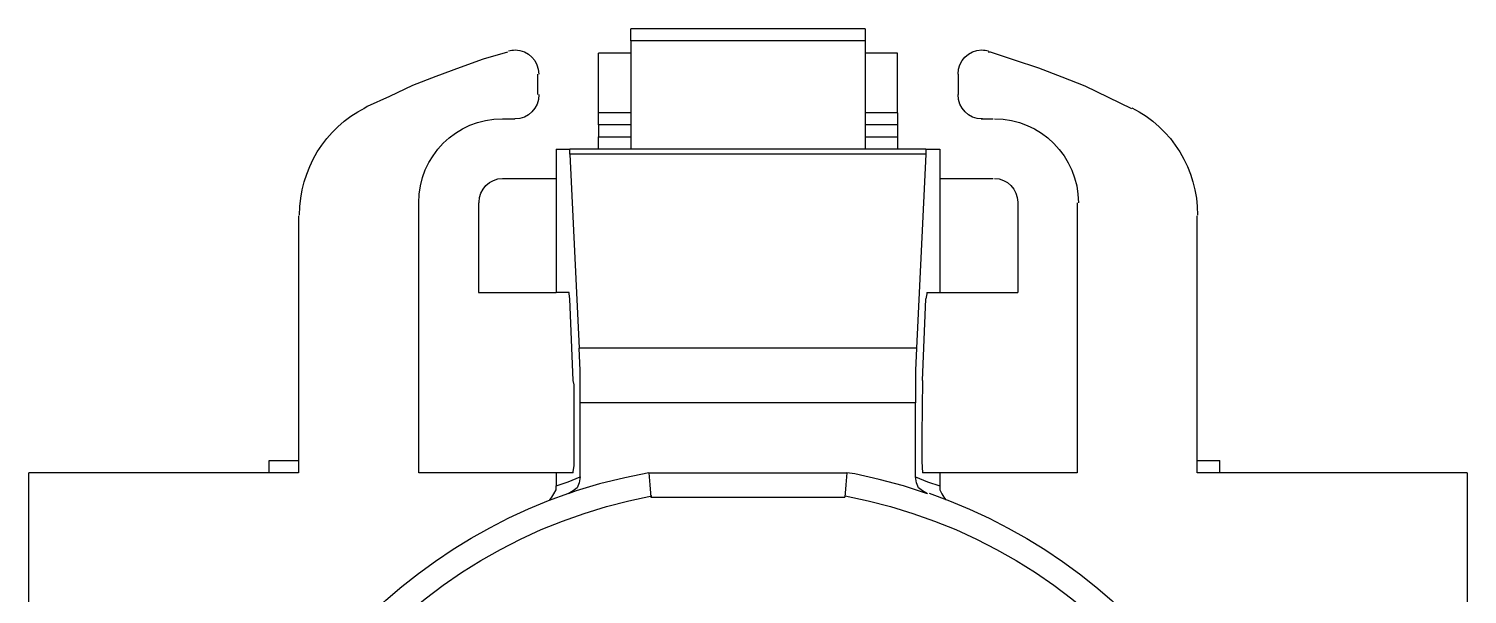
# Model space of a CAD drawing. Header units: inches. Extents: x 47316 to 59086, y 3141 to 11743.
# Drawn here: x 52771.2 to 52785.44, y 8504.65 to 8510.25 of the extents above; entities that cross this region are included whole.
import ezdxf

# ---------------------------------------------------------------- set-up
doc = ezdxf.new("R2010")
doc.units = ezdxf.units.IN
doc.header["$MEASUREMENT"] = 0
doc.layers.add('___SHELL', color=7, linetype='Continuous')

msp = doc.modelspace()

# ---------------------------------------------------------------- linework, layer by layer
at = {"layer": '___SHELL', "color": 0, "lineweight": -3}
for p, q in [((52777.163, 8510.126), (52777.163, 8510.245)), ((52779.483, 8510.245), (52777.163, 8510.245)), ((52779.483, 8510.245), (52779.483, 8510.126)), ((52779.483, 8510.126), (52777.163, 8510.126)), ((52777.163, 8510.126), (52777.163, 8509.055)), ((52779.483, 8510.126), (52779.483, 8509.055)), ((52775.702, 8509.946), (52775.475, 8509.864)), ((52775.943, 8510.015), (52775.702, 8509.946)), ((52777.163, 8510.005), (52776.843, 8510.005)), ((52776.843, 8509.415), (52776.843, 8510.005)), ((52779.803, 8510.005), (52779.483, 8510.005)), ((52779.803, 8509.415), (52779.803, 8510.005)), ((52780.724, 8510.015), (52780.703, 8510.015)), ((52780.962, 8509.936), (52780.724, 8510.015)), ((52781.203, 8509.857), (52780.962, 8509.936)), ((52775.234, 8509.774), (52775.004, 8509.685)), ((52775.475, 8509.864), (52775.234, 8509.774)), ((52776.245, 8509.595), (52776.245, 8509.796)), ((52780.404, 8509.796), (52780.404, 8509.595)), ((52781.433, 8509.767), (52781.203, 8509.857)), ((52775.004, 8509.685), (52774.774, 8509.576)), ((52781.663, 8509.677), (52781.433, 8509.767)), ((52781.894, 8509.565), (52781.663, 8509.677)), ((52774.774, 8509.576), (52774.554, 8509.476)), ((52782.124, 8509.454), (52781.894, 8509.565)), ((52774.554, 8509.476), (52774.522, 8509.454)), ((52775.893, 8509.356), (52776.015, 8509.356)), ((52777.163, 8509.415), (52776.843, 8509.415)), ((52776.843, 8509.296), (52776.843, 8509.415)), ((52779.803, 8509.415), (52779.483, 8509.415)), ((52779.803, 8509.415), (52779.803, 8509.296)), ((52780.634, 8509.356), (52780.753, 8509.356)), ((52777.163, 8509.296), (52776.843, 8509.296)), ((52776.843, 8509.296), (52776.843, 8509.177)), ((52779.803, 8509.296), (52779.483, 8509.296)), ((52779.803, 8509.296), (52779.803, 8509.177)), ((52776.843, 8509.177), (52777.163, 8509.177)), ((52776.843, 8509.055), (52776.843, 8509.177)), ((52779.483, 8509.177), (52779.803, 8509.177)), ((52779.803, 8509.177), (52779.803, 8509.055)), ((52776.425, 8509.055), (52776.562, 8509.055)), ((52776.425, 8509.055), (52776.425, 8508.766)), ((52780.084, 8509.055), (52776.562, 8509.055)), ((52776.562, 8509.005), (52776.562, 8509.047)), ((52780.084, 8509.005), (52776.562, 8509.005)), ((52776.562, 8509.005), (52776.652, 8507.086)), ((52780.084, 8509.005), (52779.994, 8507.086)), ((52780.084, 8509.055), (52780.224, 8509.055)), ((52780.084, 8509.055), (52780.084, 8509.005)), ((52780.224, 8509.055), (52780.224, 8508.766)), ((52775.893, 8508.766), (52776.425, 8508.766)), ((52776.425, 8508.766), (52776.425, 8507.637)), ((52780.224, 8508.766), (52780.224, 8507.637)), ((52780.224, 8508.766), (52780.753, 8508.766)), ((52775.065, 8505.856), (52775.065, 8508.526)), ((52775.655, 8508.526), (52775.655, 8507.637)), ((52780.994, 8508.526), (52780.994, 8507.637)), ((52781.584, 8508.526), (52781.584, 8505.856)), ((52773.874, 8508.396), (52773.874, 8505.856)), ((52782.772, 8505.856), (52782.772, 8508.396)), ((52775.655, 8507.637), (52776.425, 8507.637)), ((52776.554, 8507.637), (52776.425, 8507.637)), ((52776.554, 8507.626), (52776.554, 8507.637)), ((52776.562, 8507.576), (52776.554, 8507.626)), ((52776.594, 8506.766), (52776.562, 8507.576)), ((52780.052, 8506.766), (52780.084, 8507.576)), ((52780.094, 8507.626), (52780.084, 8507.576)), ((52780.094, 8507.637), (52780.224, 8507.637)), ((52780.094, 8507.637), (52780.094, 8507.626)), ((52780.224, 8507.637), (52780.994, 8507.637)), ((52779.994, 8507.086), (52776.652, 8507.086)), ((52776.663, 8506.867), (52776.652, 8507.086)), ((52779.994, 8507.086), (52779.983, 8506.867)), ((52776.663, 8506.547), (52776.663, 8506.867)), ((52779.983, 8506.867), (52779.983, 8506.547)), ((52776.605, 8506.726), (52776.594, 8506.766)), ((52776.605, 8506.166), (52776.605, 8506.726)), ((52780.052, 8506.766), (52780.044, 8506.226)), ((52779.983, 8506.547), (52776.663, 8506.547)), ((52776.663, 8505.816), (52776.663, 8506.547)), ((52779.983, 8505.816), (52779.983, 8506.547)), ((52780.044, 8506.226), (52780.044, 8505.967)), ((52776.605, 8505.925), (52776.605, 8506.166)), ((52773.583, 8505.975), (52773.874, 8505.975)), ((52773.583, 8505.856), (52773.583, 8505.975)), ((52780.044, 8505.967), (52780.052, 8505.856)), ((52782.772, 8505.975), (52782.994, 8505.975)), ((52782.994, 8505.856), (52782.994, 8505.975)), ((52771.204, 8498.326), (52771.204, 8505.856)), ((52773.874, 8505.856), (52771.204, 8505.856)), ((52776.425, 8505.856), (52775.065, 8505.856)), ((52776.594, 8505.856), (52776.425, 8505.856)), ((52776.425, 8505.856), (52776.425, 8505.726)), ((52776.544, 8505.766), (52776.663, 8505.816)), ((52776.594, 8505.867), (52776.605, 8505.925)), ((52776.594, 8505.856), (52776.594, 8505.867)), ((52776.663, 8505.816), (52776.652, 8505.755)), ((52777.105, 8505.806), (52776.853, 8505.745)), ((52777.343, 8505.856), (52777.105, 8505.806)), ((52777.343, 8505.856), (52779.303, 8505.856)), ((52777.343, 8505.856), (52777.353, 8505.737)), ((52779.303, 8505.856), (52779.293, 8505.737)), ((52779.383, 8505.845), (52779.303, 8505.856)), ((52779.623, 8505.787), (52779.383, 8505.845)), ((52779.983, 8505.816), (52780.102, 8505.766)), ((52779.994, 8505.755), (52779.983, 8505.816)), ((52780.224, 8505.856), (52780.052, 8505.856)), ((52781.584, 8505.856), (52780.224, 8505.856)), ((52780.224, 8505.856), (52780.224, 8505.726)), ((52785.444, 8505.856), (52782.772, 8505.856)), ((52785.444, 8505.856), (52785.444, 8498.326)), ((52776.382, 8505.615), (52776.403, 8505.647)), ((52776.403, 8505.647), (52776.425, 8505.687)), ((52776.425, 8505.726), (52776.544, 8505.766)), ((52776.425, 8505.687), (52776.425, 8505.726)), ((52776.623, 8505.676), (52776.544, 8505.647)), ((52776.594, 8505.676), (52776.544, 8505.647)), ((52776.634, 8505.705), (52776.594, 8505.676)), ((52776.853, 8505.745), (52776.623, 8505.676)), ((52776.652, 8505.755), (52776.634, 8505.705)), ((52777.353, 8505.737), (52777.364, 8505.615)), ((52779.293, 8505.737), (52779.282, 8505.615)), ((52779.864, 8505.726), (52779.623, 8505.787)), ((52780.102, 8505.647), (52779.864, 8505.726)), ((52780.012, 8505.705), (52779.994, 8505.755)), ((52780.052, 8505.676), (52780.012, 8505.705)), ((52780.102, 8505.647), (52780.052, 8505.676)), ((52780.102, 8505.766), (52780.224, 8505.726)), ((52780.224, 8505.726), (52780.224, 8505.687)), ((52780.224, 8505.687), (52780.243, 8505.647)), ((52780.243, 8505.647), (52780.264, 8505.615)), ((52776.364, 8505.586), (52776.382, 8505.615)), ((52777.364, 8505.615), (52779.282, 8505.615)), ((52780.264, 8505.615), (52780.282, 8505.586))]:
    msp.add_line(p, q, dxfattribs=at)
for points, knots in [([(52775.954, 8510.026), (52775.975, 8510.034), (52775.999, 8510.036), (52776.02, 8510.036), (52776.149, 8510.036), (52776.253, 8509.931), (52776.253, 8509.796)], [0, 0, 0, 0, 1, 1, 1, 2, 2, 2, 2]), ([(52780.404, 8509.796), (52780.404, 8509.931), (52780.507, 8510.036), (52780.639, 8510.036), (52780.661, 8510.036), (52780.684, 8510.034), (52780.706, 8510.026)], [1, 1, 1, 1, 2, 2, 2, 3, 3, 3, 3]), ([(52776.255, 8509.595), (52776.255, 8509.462), (52776.149, 8509.354), (52776.02, 8509.354), (52776.017, 8509.354), (52776.015, 8509.354), (52776.015, 8509.354)], [0, 0, 0, 0, 1, 1, 1, 2, 2, 2, 2]), ([(52780.645, 8509.354), (52780.645, 8509.354), (52780.642, 8509.354), (52780.639, 8509.354), (52780.51, 8509.354), (52780.404, 8509.462), (52780.404, 8509.595)], [0, 0, 0, 0, 1, 1, 1, 2, 2, 2, 2]), ([(52780.764, 8508.766), (52780.891, 8508.764), (52780.994, 8508.658), (52780.994, 8508.531), (52780.994, 8508.528), (52780.994, 8508.526), (52780.994, 8508.526)], [0, 0, 0, 0, 1, 1, 1, 2, 2, 2, 2]), ([(52783.756, 8500.527), (52783.754, 8497.527), (52781.325, 8495.098), (52778.327, 8495.098), (52775.332, 8495.098), (52772.903, 8497.527), (52772.903, 8500.527), (52772.903, 8502.84), (52774.369, 8504.898), (52776.552, 8505.655)], [1, 1, 1, 1, 2, 2, 2, 3, 3, 3, 4, 4, 4, 4]), ([(52783.515, 8500.525), (52783.513, 8497.659), (52781.192, 8495.336), (52778.327, 8495.336), (52775.464, 8495.336), (52773.144, 8497.659), (52773.144, 8500.527), (52773.144, 8503.022), (52774.922, 8505.168), (52777.374, 8505.626)], [1, 1, 1, 1, 2, 2, 2, 3, 3, 3, 4, 4, 4, 4])]:
    msp.add_open_spline(points, degree=3, knots=knots, dxfattribs=at)
for points in [[(52776.253, 8509.796), (52776.255, 8509.796), (52776.255, 8509.796), (52776.255, 8509.796)], [(52780.404, 8509.796), (52780.404, 8509.796), (52780.404, 8509.796), (52780.404, 8509.796)], [(52773.885, 8508.404), (52773.885, 8508.854), (52774.136, 8509.264), (52774.536, 8509.465)], [(52775.065, 8508.526), (52775.065, 8508.986), (52775.435, 8509.356), (52775.895, 8509.356)], [(52775.895, 8509.356), (52775.895, 8509.356), (52775.895, 8509.356), (52775.895, 8509.356)], [(52780.764, 8509.356), (52781.222, 8509.356), (52781.595, 8508.983), (52781.595, 8508.526)], [(52782.124, 8509.465), (52782.523, 8509.264), (52782.775, 8508.854), (52782.775, 8508.404)], [(52775.663, 8508.531), (52775.663, 8508.658), (52775.766, 8508.764), (52775.893, 8508.766)], [(52775.065, 8508.526), (52775.065, 8508.526), (52775.065, 8508.526), (52775.065, 8508.526)], [(52775.663, 8508.526), (52775.663, 8508.526), (52775.663, 8508.528), (52775.663, 8508.531)], [(52781.595, 8508.526), (52781.595, 8508.526), (52781.595, 8508.526), (52781.595, 8508.526)], [(52773.885, 8508.404), (52773.885, 8508.404), (52773.885, 8508.404), (52773.885, 8508.404)], [(52782.775, 8508.404), (52782.775, 8508.404), (52782.775, 8508.404), (52782.775, 8508.404)], [(52780.118, 8505.652), (52782.296, 8504.893), (52783.756, 8502.837), (52783.756, 8500.527)], [(52779.285, 8505.626), (52781.737, 8505.168), (52783.515, 8503.022), (52783.515, 8500.525)]]:
    msp.add_open_spline(points, degree=3, dxfattribs=at)

doc.saveas('drawing.dxf')
